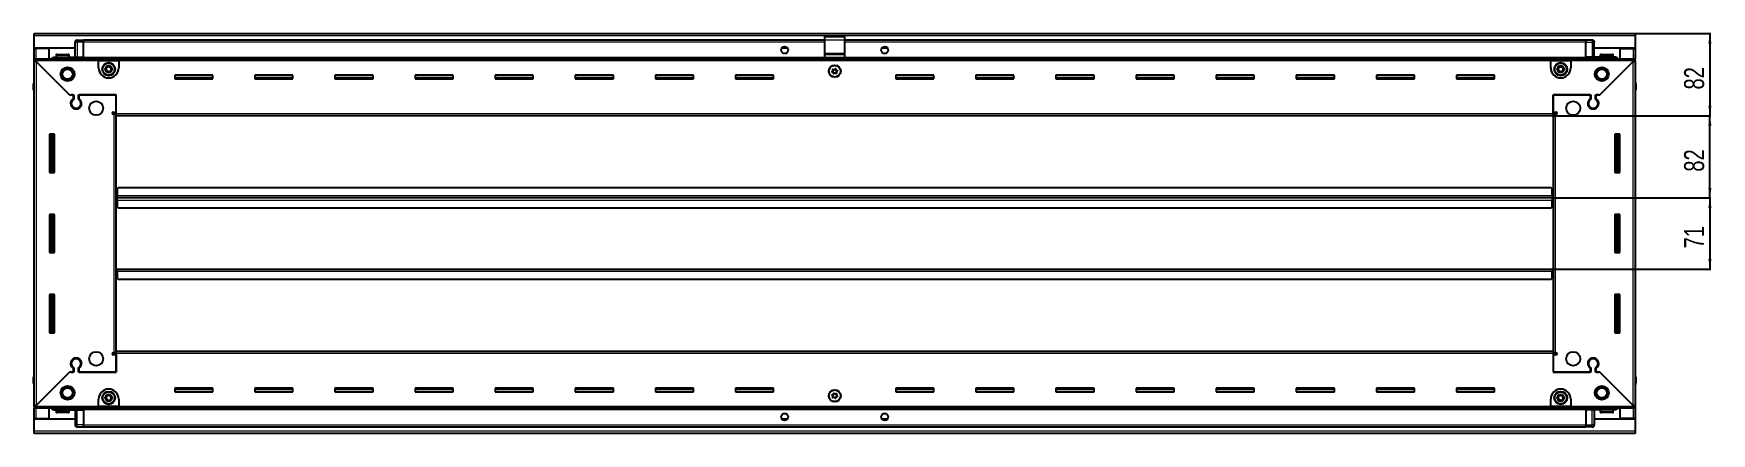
# Model space of a CAD drawing. Header units: millimetres. Extents: x 1132 to 6238, y -242 to 1855.
# Drawn here: x 4562 to 6238, y 1248 to 1647 of the extents above; entities that cross this region are included whole.
import ezdxf

# ---------------------------------------------------------------- set-up
doc = ezdxf.new("R2010")
doc.units = ezdxf.units.MM
doc.layers.add('FORMAT', color=7, linetype='Continuous')
doc.styles.add('SLDTEXTSTYLE0', font='TXT', dxfattribs={"width": 0.75})
doc.dimstyles.new('SLDDIMSTYLE0', dxfattribs={"dimtxt": 20, "dimasz": 10, "dimexe": 0, "dimexo": 0.0625, "dimgap": 5, "dimtad": 2, "dimdec": 1, "dimrnd": 1e-09, "dimzin": 12, "dimdsep": 46, "dimtxsty": 'SLDTEXTSTYLE0', "dimsah": 1, "dimcen": 0.09, "dimadec": 0, "dimazin": 3, "dimtfac": 1, "dimtofl": 0, "dimtmove": 0, "dimatfit": 3, "dimfxl": 0, "dimfrac": 2, "dimtolj": 1, "dimtzin": 12, "dimarcsym": 0})

# ---------------------------------------------------------------- blocks, each defined once
blk = doc.blocks.new('_D_6')
at = {"layer": 'FORMAT'}
for p, q in [((6161.8, 1646.6), (6237.3, 1646.6)), ((6236.3, 1646.6), (6236.3, 1564.6)), ((6079.8, 1564.6), (6237.3, 1564.6))]:
    blk.add_line(p, q, dxfattribs=at)
for points in [[(6236.3, 1646.6), (6234.7, 1636.6), (6237.8, 1636.6)], [(6236.3, 1564.6), (6237.8, 1574.6), (6234.7, 1574.6)]]:
    blk.add_solid(points, dxfattribs=at)
at = {"layer": 'FORMAT', "insert": (6210.5, 1590.8), "char_height": 20, "attachment_point": 1, "rotation": 90, "style": 'SLDTEXTSTYLE0'}
blk.add_mtext('82', dxfattribs=at)
blk = doc.blocks.new('_D_7')
at = {"layer": 'FORMAT'}
for p, q in [((6079.8, 1564.6), (6237.3, 1564.6)), ((6236.3, 1482.6), (6236.3, 1564.6)), ((6078.8, 1482.6), (6237.3, 1482.6))]:
    blk.add_line(p, q, dxfattribs=at)
for points in [[(6236.3, 1564.6), (6234.7, 1554.6), (6237.8, 1554.6)], [(6236.3, 1482.6), (6237.8, 1492.6), (6234.7, 1492.6)]]:
    blk.add_solid(points, dxfattribs=at)
at = {"layer": 'FORMAT', "insert": (6210.5, 1508.8), "char_height": 20, "attachment_point": 1, "rotation": 90, "style": 'SLDTEXTSTYLE0'}
blk.add_mtext('82', dxfattribs=at)
blk = doc.blocks.new('_D_8')
at = {"layer": 'FORMAT'}
for p, q in [((6078.8, 1482.6), (6237.3, 1482.6)), ((6236.3, 1482.6), (6236.3, 1411.6)), ((6078.8, 1411.6), (6237.3, 1411.6))]:
    blk.add_line(p, q, dxfattribs=at)
for points in [[(6236.3, 1482.6), (6234.7, 1472.6), (6237.8, 1472.6)], [(6236.3, 1411.6), (6237.8, 1421.6), (6234.7, 1421.6)]]:
    blk.add_solid(points, dxfattribs=at)
at = {"layer": 'FORMAT', "insert": (6210.5, 1432.3), "char_height": 20, "attachment_point": 1, "rotation": 90, "style": 'SLDTEXTSTYLE0'}
blk.add_mtext('71', dxfattribs=at)

msp = doc.modelspace()

# ---------------------------------------------------------------- linework, layer by layer
at = {"color": 7, "linetype": 'Continuous', "lineweight": 25}
for p, q in [((4562.77, 1646.6), (6161.77, 1646.6)), ((4562.77, 1644.5), (4562.77, 1646.6)), ((4562.77, 1632.1), (4562.77, 1644.5)), ((5352.27, 1643.6), (5372.27, 1643.6)), ((5352.27, 1640.34), (5352.27, 1643.6)), ((5372.27, 1640.34), (5372.27, 1643.6)), ((6161.77, 1646.6), (6161.77, 1644.5)), ((6161.77, 1644.5), (6161.77, 1632.1)), ((4603.77, 1632.1), (4562.77, 1632.1)), ((4562.77, 1631.6), (4562.77, 1632.1)), ((4562.77, 1621.35), (4562.77, 1631.6)), ((4562.77, 1631.6), (4564.87, 1631.6)), ((4564.27, 1631.6), (4564.27, 1632.1)), ((4577.77, 1631.6), (4564.87, 1631.6)), ((4577.77, 1621.35), (4577.77, 1631.6)), ((4585.57, 1625.8), (4596.97, 1625.8)), ((4603.77, 1623.1), (4603.77, 1638.1)), ((4604.44, 1639.6), (4604.44, 1639.6)), ((4605.77, 1640.1), (4612.27, 1640.1)), ((4605.77, 1640.1), (4612.27, 1640.1)), ((4612.27, 1640.1), (4612.27, 1640.1)), ((4612.27, 1640.1), (4612.27, 1640.1)), ((4612.27, 1640.1), (4612.27, 1638.1)), ((5352.27, 1639.95), (4612.27, 1639.95)), ((4612.27, 1623.1), (4612.27, 1638.1)), ((5315.14, 1632.1), (5309.39, 1632.1)), ((5352.27, 1627.19), (5352.27, 1640.34)), ((5352.27, 1626.1), (5352.27, 1627.19)), ((5352.27, 1626.1), (5372.27, 1626.1)), ((5352.27, 1622.6), (5352.27, 1626.1)), ((5372.27, 1627.19), (5372.27, 1640.34)), ((6112.27, 1639.95), (5372.27, 1639.95)), ((5372.27, 1626.1), (5372.27, 1627.19)), ((5372.27, 1622.6), (5372.27, 1626.1)), ((5415.14, 1632.1), (5409.39, 1632.1)), ((6112.27, 1640.1), (6112.27, 1640.1)), ((6118.77, 1640.1), (6112.27, 1640.1)), ((6118.77, 1640.1), (6112.27, 1640.1)), ((6112.27, 1640.1), (6112.27, 1638.1)), ((6112.27, 1623.1), (6112.27, 1638.1)), ((6120.77, 1638.1), (6120.77, 1638.1)), ((6120.77, 1623.1), (6120.77, 1638.1)), ((6161.77, 1632.1), (6120.77, 1632.1)), ((6127.57, 1625.8), (6138.97, 1625.8)), ((6146.77, 1621.35), (6146.77, 1631.6)), ((6146.77, 1631.6), (6159.67, 1631.6)), ((6159.67, 1631.6), (6161.77, 1631.6)), ((6160.27, 1631.6), (6160.27, 1632.1)), ((6161.77, 1631.6), (6161.77, 1632.1)), ((6161.77, 1631.6), (6161.77, 1621.35)), ((4562.77, 1619.85), (4562.77, 1621.35)), ((4562.77, 1621.35), (4563.77, 1621.35)), ((4562.77, 1619.35), (4562.77, 1619.85)), ((4562.77, 1619.85), (4563.77, 1619.85)), ((4562.77, 1274.85), (4562.77, 1619.35)), ((4564.27, 1619.35), (4562.77, 1619.35)), ((4563.77, 1621.35), (4627.27, 1621.35)), ((4563.77, 1619.85), (4563.77, 1621.35)), ((4564.37, 1619.25), (4598.27, 1585.35)), ((4598.97, 1584.65), (4564.87, 1618.75)), ((4583.27, 1623.1), (4612.27, 1623.1)), ((4584.77, 1625), (4584.77, 1623.1)), ((4597.77, 1623.1), (4597.77, 1625)), ((4612.27, 1623.1), (4612.27, 1622.6)), ((4612.27, 1621.95), (6112.27, 1621.95)), ((4627.27, 1619.25), (4627.27, 1621.35)), ((4627.27, 1621.35), (4647.27, 1621.35)), ((4627.27, 1619.85), (4647.27, 1619.85)), ((4627.27, 1612.35), (4627.27, 1619.25)), ((4647.27, 1621.35), (6077.27, 1621.35)), ((4647.27, 1621.35), (4647.27, 1619.25)), ((4647.27, 1619.25), (4647.27, 1612.35)), ((5352.27, 1622.6), (5372.27, 1622.6)), ((5356.27, 1622.6), (5356.27, 1621.95)), ((5358.77, 1621.95), (5358.77, 1622.6)), ((5365.77, 1621.95), (5365.77, 1622.6)), ((5368.27, 1621.95), (5368.27, 1622.6)), ((6077.27, 1619.25), (6077.27, 1621.35)), ((6077.27, 1621.35), (6097.27, 1621.35)), ((6077.27, 1619.85), (6097.27, 1619.85)), ((6077.27, 1612.35), (6077.27, 1619.25)), ((6097.27, 1621.35), (6160.77, 1621.35)), ((6097.27, 1621.35), (6097.27, 1619.25)), ((6097.27, 1619.25), (6097.27, 1612.35)), ((6112.27, 1623.1), (6112.27, 1622.6)), ((6141.27, 1623.1), (6112.27, 1623.1)), ((6113.77, 1623.04), (6113.77, 1623.1)), ((6159.67, 1618.75), (6125.57, 1584.65)), ((6126.27, 1585.35), (6160.17, 1619.25)), ((6126.77, 1625), (6126.77, 1623.1)), ((6139.77, 1623.1), (6139.77, 1625)), ((6160.27, 1619.35), (6161.77, 1619.35)), ((6160.77, 1619.85), (6160.77, 1621.35)), ((6160.77, 1621.35), (6161.77, 1621.35)), ((6160.77, 1619.85), (6161.77, 1619.85)), ((6161.77, 1619.85), (6161.77, 1621.35)), ((6161.77, 1619.85), (6161.77, 1619.35)), ((6161.77, 1619.35), (6161.77, 1274.85)), ((4562.27, 1596.6), (4562.27, 1590.1)), ((4562.27, 1590.1), (4562.27, 1596.6)), ((4741.27, 1605.1), (4703.27, 1605.1)), ((4703.27, 1605.1), (4703.27, 1601.6)), ((4741.27, 1602.35), (4703.27, 1602.35)), ((4703.27, 1601.6), (4741.27, 1601.6)), ((4741.27, 1601.6), (4741.27, 1605.1)), ((4821.27, 1605.1), (4783.27, 1605.1)), ((4783.27, 1605.1), (4783.27, 1601.6)), ((4821.27, 1602.35), (4783.27, 1602.35)), ((4783.27, 1601.6), (4821.27, 1601.6)), ((4821.27, 1601.6), (4821.27, 1605.1)), ((4901.27, 1605.1), (4863.27, 1605.1)), ((4863.27, 1605.1), (4863.27, 1601.6)), ((4901.27, 1602.35), (4863.27, 1602.35)), ((4863.27, 1601.6), (4901.27, 1601.6)), ((4901.27, 1601.6), (4901.27, 1605.1)), ((4981.27, 1605.1), (4943.27, 1605.1)), ((4943.27, 1605.1), (4943.27, 1601.6)), ((4981.27, 1602.35), (4943.27, 1602.35)), ((4943.27, 1601.6), (4981.27, 1601.6)), ((4981.27, 1601.6), (4981.27, 1605.1)), ((5061.27, 1605.1), (5023.27, 1605.1)), ((5023.27, 1605.1), (5023.27, 1601.6)), ((5061.27, 1602.35), (5023.27, 1602.35)), ((5023.27, 1601.6), (5061.27, 1601.6)), ((5061.27, 1601.6), (5061.27, 1605.1)), ((5141.27, 1605.1), (5103.27, 1605.1)), ((5103.27, 1605.1), (5103.27, 1601.6)), ((5141.27, 1602.35), (5103.27, 1602.35)), ((5103.27, 1601.6), (5141.27, 1601.6)), ((5141.27, 1601.6), (5141.27, 1605.1)), ((5221.27, 1605.1), (5183.27, 1605.1)), ((5183.27, 1605.1), (5183.27, 1601.6)), ((5221.27, 1602.35), (5183.27, 1602.35)), ((5183.27, 1601.6), (5221.27, 1601.6)), ((5221.27, 1601.6), (5221.27, 1605.1)), ((5301.27, 1605.1), (5263.27, 1605.1)), ((5263.27, 1605.1), (5263.27, 1601.6)), ((5301.27, 1602.35), (5263.27, 1602.35)), ((5263.27, 1601.6), (5301.27, 1601.6)), ((5301.27, 1601.6), (5301.27, 1605.1)), ((5461.27, 1605.1), (5423.27, 1605.1)), ((5423.27, 1605.1), (5423.27, 1601.6)), ((5461.27, 1602.35), (5423.27, 1602.35)), ((5423.27, 1601.6), (5461.27, 1601.6)), ((5461.27, 1601.6), (5461.27, 1605.1)), ((5541.27, 1605.1), (5503.27, 1605.1)), ((5503.27, 1605.1), (5503.27, 1601.6)), ((5541.27, 1602.35), (5503.27, 1602.35)), ((5503.27, 1601.6), (5541.27, 1601.6)), ((5541.27, 1601.6), (5541.27, 1605.1)), ((5621.27, 1605.1), (5583.27, 1605.1)), ((5583.27, 1605.1), (5583.27, 1601.6)), ((5621.27, 1602.35), (5583.27, 1602.35)), ((5583.27, 1601.6), (5621.27, 1601.6)), ((5621.27, 1601.6), (5621.27, 1605.1)), ((5701.27, 1605.1), (5663.27, 1605.1)), ((5663.27, 1605.1), (5663.27, 1601.6)), ((5701.27, 1602.35), (5663.27, 1602.35)), ((5663.27, 1601.6), (5701.27, 1601.6)), ((5701.27, 1601.6), (5701.27, 1605.1)), ((5781.27, 1605.1), (5743.27, 1605.1)), ((5743.27, 1605.1), (5743.27, 1601.6)), ((5781.27, 1602.35), (5743.27, 1602.35)), ((5743.27, 1601.6), (5781.27, 1601.6)), ((5781.27, 1601.6), (5781.27, 1605.1)), ((5861.27, 1605.1), (5823.27, 1605.1)), ((5823.27, 1605.1), (5823.27, 1601.6)), ((5861.27, 1602.35), (5823.27, 1602.35)), ((5823.27, 1601.6), (5861.27, 1601.6)), ((5861.27, 1601.6), (5861.27, 1605.1)), ((5941.27, 1605.1), (5903.27, 1605.1)), ((5903.27, 1605.1), (5903.27, 1601.6)), ((5941.27, 1602.35), (5903.27, 1602.35)), ((5903.27, 1601.6), (5941.27, 1601.6)), ((5941.27, 1601.6), (5941.27, 1605.1)), ((6021.27, 1605.1), (5983.27, 1605.1)), ((5983.27, 1605.1), (5983.27, 1601.6)), ((6021.27, 1602.35), (5983.27, 1602.35)), ((5983.27, 1601.6), (6021.27, 1601.6)), ((6021.27, 1601.6), (6021.27, 1605.1)), ((6161.77, 1597.93), (6161.77, 1597.93)), ((6162.27, 1596.6), (6162.27, 1590.1)), ((6162.27, 1590.1), (6162.27, 1596.6)), ((4562.27, 1590.1), (4562.27, 1590.1)), ((4562.77, 1590.1), (4562.27, 1590.1)), ((4562.42, 1590.1), (4562.42, 1304.1)), ((4598.27, 1585.35), (4602.47, 1585.35)), ((4599.67, 1585.35), (4598.97, 1584.65)), ((4601.77, 1585.35), (4599.67, 1585.35)), ((4601.77, 1585.35), (4601.77, 1581.46)), ((4602.47, 1585.35), (4602.47, 1581.07)), ((4607.07, 1585.35), (4644.77, 1585.35)), ((4607.07, 1581.07), (4607.07, 1585.35)), ((4607.77, 1581.46), (4607.77, 1585.35)), ((4644.77, 1585.35), (4607.77, 1585.35)), ((4644.77, 1566.7), (4644.77, 1585.35)), ((4644.77, 1568.1), (4644.77, 1585.35)), ((6079.77, 1585.35), (6117.47, 1585.35)), ((6079.77, 1566.7), (6079.77, 1585.35)), ((6079.77, 1585.35), (6079.77, 1568.1)), ((6116.77, 1585.35), (6079.77, 1585.35)), ((6116.77, 1585.35), (6116.77, 1581.46)), ((6117.47, 1585.35), (6117.47, 1581.07)), ((6122.07, 1585.35), (6126.27, 1585.35)), ((6122.07, 1581.07), (6122.07, 1585.35)), ((6124.87, 1585.35), (6122.77, 1585.35)), ((6122.77, 1581.46), (6122.77, 1585.35)), ((6125.57, 1584.65), (6124.87, 1585.35)), ((6161.77, 1590.1), (6162.27, 1590.1)), ((6162.12, 1304.1), (6162.12, 1590.1)), ((6162.27, 1590.1), (6162.27, 1590.1)), ((6162.27, 1590.1), (6162.27, 1590.1)), ((4602.77, 1572.49), (4602.77, 1571.73)), ((4641.92, 1568.1), (4644.77, 1568.1)), ((4642.67, 1566.1), (4641.92, 1566.1)), ((4642.67, 1566.1), (4644.77, 1566.1)), ((4644.77, 1567.1), (4642.77, 1567.1)), ((4642.77, 1567.1), (4642.77, 1566.1)), ((4644.77, 1564.6), (4644.77, 1566.7)), ((6079.77, 1564.6), (4644.77, 1564.6)), ((4644.77, 1329.6), (4644.77, 1564.6)), ((6079.77, 1568.1), (6082.62, 1568.1)), ((6081.77, 1567.1), (6079.77, 1567.1)), ((6079.77, 1566.7), (6079.77, 1564.6)), ((6079.77, 1566.1), (6081.87, 1566.1)), ((6079.77, 1564.6), (6079.77, 1329.6)), ((6081.77, 1566.1), (6081.77, 1567.1)), ((6082.62, 1566.1), (6081.87, 1566.1)), ((6121.77, 1572.49), (6121.77, 1571.73)), ((4583.27, 1546.1), (4578.27, 1546.1)), ((4578.27, 1546.1), (4578.27, 1508.1)), ((4580.42, 1508.1), (4580.42, 1546.1)), ((4582.21, 1508.1), (4582.21, 1546.1)), ((4582.24, 1508.1), (4582.24, 1546.1)), ((4583.27, 1508.1), (4583.27, 1546.1)), ((6141.27, 1546.1), (6141.27, 1508.1)), ((6146.27, 1546.1), (6141.27, 1546.1)), ((6142.29, 1546.1), (6142.29, 1508.1)), ((6142.32, 1546.1), (6142.32, 1508.1)), ((6144.12, 1546.1), (6144.12, 1508.1)), ((6146.27, 1508.1), (6146.27, 1546.1)), ((4578.27, 1508.1), (4583.27, 1508.1)), ((6141.27, 1508.1), (6146.27, 1508.1)), ((4646.77, 1492.6), (4645.77, 1491.6)), ((4645.77, 1491.6), (4645.77, 1484.7)), ((6077.77, 1492.6), (4646.77, 1492.6)), ((6078.77, 1491.6), (6077.77, 1492.6)), ((6078.77, 1484.7), (6078.77, 1491.6)), ((4645.52, 1482.6), (4644.77, 1482.6)), ((4645.77, 1485.45), (4645.52, 1485.45)), ((4645.52, 1485.45), (4645.52, 1482.6)), ((4645.52, 1482.6), (4645.52, 1479.75)), ((4645.52, 1479.75), (4645.77, 1479.75)), ((4645.77, 1482.6), (4645.77, 1484.7)), ((6078.77, 1482.6), (4645.77, 1482.6)), ((4645.77, 1480.5), (4645.77, 1482.6)), ((4645.77, 1480.5), (4645.77, 1473.6)), ((6079.02, 1485.45), (6078.77, 1485.45)), ((6078.77, 1484.7), (6078.77, 1482.6)), ((6078.77, 1482.6), (6078.77, 1480.5)), ((6078.77, 1473.6), (6078.77, 1480.5)), ((6078.77, 1479.75), (6079.02, 1479.75)), ((6079.02, 1482.6), (6079.02, 1485.45)), ((6079.77, 1482.6), (6079.02, 1482.6)), ((6079.02, 1479.75), (6079.02, 1482.6)), ((4583.27, 1466.1), (4578.27, 1466.1)), ((4578.27, 1466.1), (4578.27, 1428.1)), ((4580.42, 1428.1), (4580.42, 1466.1)), ((4582.21, 1428.1), (4582.21, 1466.1)), ((4582.24, 1428.1), (4582.24, 1466.1)), ((4583.27, 1428.1), (4583.27, 1466.1)), ((4645.77, 1473.6), (4646.77, 1472.6)), ((4646.77, 1472.6), (6077.77, 1472.6)), ((6077.77, 1472.6), (6078.77, 1473.6)), ((6141.27, 1466.1), (6141.27, 1428.1)), ((6146.27, 1466.1), (6141.27, 1466.1)), ((6142.29, 1466.1), (6142.29, 1428.1)), ((6142.32, 1466.1), (6142.32, 1428.1)), ((6144.12, 1466.1), (6144.12, 1428.1)), ((6146.27, 1428.1), (6146.27, 1466.1)), ((4578.27, 1428.1), (4583.27, 1428.1)), ((6141.27, 1428.1), (6146.27, 1428.1)), ((4644.77, 1411.6), (4645.52, 1411.6)), ((4645.52, 1411.6), (4645.52, 1408.75)), ((4645.52, 1408.75), (4645.77, 1408.75)), ((4645.77, 1409.5), (4645.77, 1411.6)), ((4645.77, 1411.6), (6078.77, 1411.6)), ((4645.77, 1409.5), (4645.77, 1402.6)), ((6078.77, 1411.6), (6078.77, 1409.5)), ((6078.77, 1402.6), (6078.77, 1409.5)), ((6078.77, 1408.75), (6079.02, 1408.75)), ((6079.02, 1408.75), (6079.02, 1411.6)), ((6079.02, 1411.6), (6079.77, 1411.6)), ((4645.77, 1402.6), (4646.77, 1401.6)), ((4646.77, 1401.6), (6077.77, 1401.6)), ((6077.77, 1401.6), (6078.77, 1402.6)), ((4583.27, 1386.1), (4578.27, 1386.1)), ((4578.27, 1386.1), (4578.27, 1348.1)), ((4580.42, 1348.1), (4580.42, 1386.1)), ((4582.21, 1348.1), (4582.21, 1386.1)), ((4582.24, 1348.1), (4582.24, 1386.1)), ((4583.27, 1348.1), (4583.27, 1386.1)), ((6141.27, 1386.1), (6141.27, 1348.1)), ((6146.27, 1386.1), (6141.27, 1386.1)), ((6142.29, 1386.1), (6142.29, 1348.1)), ((6142.32, 1386.1), (6142.32, 1348.1)), ((6144.12, 1386.1), (6144.12, 1348.1)), ((6146.27, 1348.1), (6146.27, 1386.1)), ((4578.27, 1348.1), (4583.27, 1348.1)), ((6141.27, 1348.1), (6146.27, 1348.1)), ((4641.92, 1328.1), (4642.67, 1328.1)), ((4644.77, 1326.1), (4641.92, 1326.1)), ((4644.77, 1328.1), (4642.67, 1328.1)), ((4642.77, 1328.1), (4642.77, 1327.1)), ((4642.77, 1327.1), (4644.77, 1327.1)), ((4644.77, 1327.5), (4644.77, 1329.6)), ((4644.77, 1329.6), (6079.77, 1329.6)), ((4644.77, 1327.5), (4644.77, 1308.85)), ((4644.77, 1308.85), (4644.77, 1326.1)), ((6079.77, 1329.6), (6079.77, 1327.5)), ((6081.87, 1328.1), (6079.77, 1328.1)), ((6079.77, 1327.5), (6079.77, 1308.85)), ((6079.77, 1327.1), (6081.77, 1327.1)), ((6079.77, 1326.1), (6079.77, 1308.85)), ((6082.62, 1326.1), (6079.77, 1326.1)), ((6081.77, 1327.1), (6081.77, 1328.1)), ((6081.87, 1328.1), (6082.62, 1328.1)), ((4598.27, 1308.85), (4564.37, 1274.95)), ((4564.87, 1275.45), (4598.97, 1309.55)), ((4602.47, 1308.85), (4598.27, 1308.85)), ((4598.97, 1309.55), (4599.67, 1308.85)), ((4599.67, 1308.85), (4601.77, 1308.85)), ((4601.77, 1312.74), (4601.77, 1308.85)), ((4602.47, 1313.14), (4602.47, 1308.85)), ((4602.77, 1322.48), (4602.77, 1321.72)), ((4607.07, 1308.85), (4607.07, 1313.14)), ((4644.77, 1308.85), (4607.07, 1308.85)), ((4607.77, 1308.85), (4607.77, 1312.74)), ((4607.77, 1308.85), (4644.77, 1308.85)), ((6117.47, 1308.85), (6079.77, 1308.85)), ((6079.77, 1308.85), (6116.77, 1308.85)), ((6116.77, 1312.74), (6116.77, 1308.85)), ((6117.47, 1313.14), (6117.47, 1308.85)), ((6121.77, 1322.48), (6121.77, 1321.72)), ((6122.07, 1308.85), (6122.07, 1313.14)), ((6126.27, 1308.85), (6122.07, 1308.85)), ((6122.77, 1308.85), (6122.77, 1312.74)), ((6122.77, 1308.85), (6124.87, 1308.85)), ((6124.87, 1308.85), (6125.57, 1309.55)), ((6125.57, 1309.55), (6159.67, 1275.45)), ((6160.17, 1274.95), (6126.27, 1308.85)), ((4562.27, 1297.6), (4562.27, 1304.1)), ((4562.27, 1304.1), (4562.27, 1304.1)), ((4562.27, 1304.1), (4562.27, 1304.1)), ((4562.27, 1304.1), (4562.27, 1297.6)), ((4562.77, 1304.1), (4562.27, 1304.1)), ((4562.77, 1296.28), (4562.77, 1296.28)), ((4741.27, 1292.6), (4703.27, 1292.6)), ((4703.27, 1292.6), (4703.27, 1289.1)), ((4703.27, 1291.85), (4741.27, 1291.85)), ((4741.27, 1289.1), (4741.27, 1292.6)), ((4821.27, 1292.6), (4783.27, 1292.6)), ((4783.27, 1292.6), (4783.27, 1289.1)), ((4783.27, 1291.85), (4821.27, 1291.85)), ((4821.27, 1289.1), (4821.27, 1292.6)), ((4901.27, 1292.6), (4863.27, 1292.6)), ((4863.27, 1292.6), (4863.27, 1289.1)), ((4863.27, 1291.85), (4901.27, 1291.85)), ((4901.27, 1289.1), (4901.27, 1292.6)), ((4981.27, 1292.6), (4943.27, 1292.6)), ((4943.27, 1292.6), (4943.27, 1289.1)), ((4943.27, 1291.85), (4981.27, 1291.85)), ((4981.27, 1289.1), (4981.27, 1292.6)), ((5061.27, 1292.6), (5023.27, 1292.6)), ((5023.27, 1292.6), (5023.27, 1289.1)), ((5023.27, 1291.85), (5061.27, 1291.85)), ((5061.27, 1289.1), (5061.27, 1292.6)), ((5141.27, 1292.6), (5103.27, 1292.6)), ((5103.27, 1292.6), (5103.27, 1289.1)), ((5103.27, 1291.85), (5141.27, 1291.85)), ((5141.27, 1289.1), (5141.27, 1292.6)), ((5221.27, 1292.6), (5183.27, 1292.6)), ((5183.27, 1292.6), (5183.27, 1289.1)), ((5183.27, 1291.85), (5221.27, 1291.85)), ((5221.27, 1289.1), (5221.27, 1292.6)), ((5301.27, 1292.6), (5263.27, 1292.6)), ((5263.27, 1292.6), (5263.27, 1289.1)), ((5263.27, 1291.85), (5301.27, 1291.85)), ((5301.27, 1289.1), (5301.27, 1292.6)), ((5461.27, 1292.6), (5423.27, 1292.6)), ((5423.27, 1292.6), (5423.27, 1289.1)), ((5423.27, 1291.85), (5461.27, 1291.85)), ((5461.27, 1289.1), (5461.27, 1292.6)), ((5541.27, 1292.6), (5503.27, 1292.6)), ((5503.27, 1292.6), (5503.27, 1289.1)), ((5503.27, 1291.85), (5541.27, 1291.85)), ((5541.27, 1289.1), (5541.27, 1292.6)), ((5621.27, 1292.6), (5583.27, 1292.6)), ((5583.27, 1292.6), (5583.27, 1289.1)), ((5583.27, 1291.85), (5621.27, 1291.85)), ((5621.27, 1289.1), (5621.27, 1292.6)), ((5701.27, 1292.6), (5663.27, 1292.6)), ((5663.27, 1292.6), (5663.27, 1289.1)), ((5663.27, 1291.85), (5701.27, 1291.85)), ((5701.27, 1289.1), (5701.27, 1292.6)), ((5781.27, 1292.6), (5743.27, 1292.6)), ((5743.27, 1292.6), (5743.27, 1289.1)), ((5743.27, 1291.85), (5781.27, 1291.85)), ((5781.27, 1289.1), (5781.27, 1292.6)), ((5861.27, 1292.6), (5823.27, 1292.6)), ((5823.27, 1292.6), (5823.27, 1289.1)), ((5823.27, 1291.85), (5861.27, 1291.85)), ((5861.27, 1289.1), (5861.27, 1292.6)), ((5941.27, 1292.6), (5903.27, 1292.6)), ((5903.27, 1292.6), (5903.27, 1289.1)), ((5903.27, 1291.85), (5941.27, 1291.85)), ((5941.27, 1289.1), (5941.27, 1292.6)), ((6021.27, 1292.6), (5983.27, 1292.6)), ((5983.27, 1292.6), (5983.27, 1289.1)), ((5983.27, 1291.85), (6021.27, 1291.85)), ((6021.27, 1289.1), (6021.27, 1292.6)), ((6161.77, 1304.1), (6162.27, 1304.1)), ((6162.27, 1304.1), (6162.27, 1304.1)), ((6162.27, 1297.6), (6162.27, 1304.1)), ((6162.27, 1304.1), (6162.27, 1297.6)), ((4562.77, 1274.35), (4562.77, 1274.85)), ((4564.27, 1274.85), (4562.77, 1274.85)), ((4562.77, 1274.35), (4562.77, 1272.85)), ((4563.77, 1274.35), (4562.77, 1274.35)), ((4563.77, 1274.35), (4563.77, 1272.85)), ((4627.27, 1274.95), (4627.27, 1281.85)), ((4627.27, 1272.85), (4627.27, 1274.95)), ((4647.27, 1274.35), (4627.27, 1274.35)), ((4647.27, 1281.85), (4647.27, 1274.95)), ((4647.27, 1274.95), (4647.27, 1272.85)), ((4703.27, 1289.1), (4741.27, 1289.1)), ((4783.27, 1289.1), (4821.27, 1289.1)), ((4863.27, 1289.1), (4901.27, 1289.1)), ((4943.27, 1289.1), (4981.27, 1289.1)), ((5023.27, 1289.1), (5061.27, 1289.1)), ((5103.27, 1289.1), (5141.27, 1289.1)), ((5183.27, 1289.1), (5221.27, 1289.1)), ((5263.27, 1289.1), (5301.27, 1289.1)), ((5423.27, 1289.1), (5461.27, 1289.1)), ((5503.27, 1289.1), (5541.27, 1289.1)), ((5583.27, 1289.1), (5621.27, 1289.1)), ((5663.27, 1289.1), (5701.27, 1289.1)), ((5743.27, 1289.1), (5781.27, 1289.1)), ((5823.27, 1289.1), (5861.27, 1289.1)), ((5903.27, 1289.1), (5941.27, 1289.1)), ((5983.27, 1289.1), (6021.27, 1289.1)), ((6077.27, 1274.95), (6077.27, 1281.85)), ((6077.27, 1272.85), (6077.27, 1274.95)), ((6097.27, 1274.35), (6077.27, 1274.35)), ((6097.27, 1281.85), (6097.27, 1274.95)), ((6097.27, 1274.95), (6097.27, 1272.85)), ((6160.27, 1274.85), (6161.77, 1274.85)), ((6160.77, 1274.35), (6160.77, 1272.85)), ((6161.77, 1274.35), (6160.77, 1274.35)), ((6161.77, 1274.85), (6161.77, 1274.35)), ((6161.77, 1274.35), (6161.77, 1272.85)), ((4562.77, 1262.6), (4562.77, 1272.85)), ((4563.77, 1272.85), (4562.77, 1272.85)), ((4564.87, 1262.6), (4562.77, 1262.6)), ((4562.77, 1262.1), (4562.77, 1262.6)), ((4562.77, 1262.1), (4603.77, 1262.1)), ((4562.77, 1249.7), (4562.77, 1262.1)), ((4627.27, 1272.85), (4563.77, 1272.85)), ((4564.27, 1262.1), (4564.27, 1262.6)), ((4564.87, 1262.6), (4577.77, 1262.6)), ((4577.77, 1262.6), (4577.77, 1272.85)), ((4583.27, 1271.1), (4612.27, 1271.1)), ((4584.77, 1271.1), (4584.77, 1269.2)), ((4589.34, 1268.4), (4585.57, 1268.4)), ((4596.97, 1268.4), (4589.34, 1268.4)), ((4597.77, 1269.2), (4597.77, 1271.1)), ((4603.77, 1271.1), (4603.77, 1256.1)), ((4610.77, 1271.17), (4610.77, 1271.1)), ((6112.27, 1272.25), (4612.27, 1272.25)), ((4612.27, 1271.1), (4612.27, 1271.6)), ((4612.27, 1271.1), (4612.27, 1256.1)), ((4647.27, 1272.85), (4627.27, 1272.85)), ((6077.27, 1272.85), (4647.27, 1272.85)), ((5309.39, 1262.1), (5315.14, 1262.1)), ((5409.39, 1262.1), (5415.14, 1262.1)), ((6097.27, 1272.85), (6077.27, 1272.85)), ((6160.77, 1272.85), (6097.27, 1272.85)), ((6112.27, 1271.1), (6112.27, 1271.6)), ((6141.27, 1271.1), (6112.27, 1271.1)), ((6112.27, 1271.1), (6112.27, 1256.1)), ((6120.77, 1271.1), (6120.77, 1256.1)), ((6120.77, 1262.1), (6161.77, 1262.1)), ((6126.77, 1271.1), (6126.77, 1269.2)), ((6134.56, 1268.4), (6127.57, 1268.4)), ((6138.97, 1268.4), (6134.56, 1268.4)), ((6139.77, 1269.2), (6139.77, 1271.1)), ((6146.77, 1262.6), (6146.77, 1272.85)), ((6159.67, 1262.6), (6146.77, 1262.6)), ((6161.77, 1262.6), (6159.67, 1262.6)), ((6160.27, 1262.1), (6160.27, 1262.6)), ((6161.77, 1272.85), (6160.77, 1272.85)), ((6161.77, 1272.85), (6161.77, 1262.6)), ((6161.77, 1262.1), (6161.77, 1262.6)), ((6161.77, 1262.1), (6161.77, 1249.7)), ((4562.77, 1247.6), (4562.77, 1249.7)), ((6161.77, 1247.6), (4562.77, 1247.6)), ((4603.77, 1256.1), (4603.77, 1256.1)), ((4605.77, 1254.1), (4612.27, 1254.1)), ((4605.77, 1254.1), (4612.27, 1254.1)), ((4612.27, 1254.1), (4612.27, 1256.1)), ((4612.27, 1254.25), (6112.27, 1254.25)), ((4612.27, 1254.1), (4612.27, 1254.1)), ((6112.27, 1254.1), (6112.27, 1256.1)), ((6118.77, 1254.1), (6112.27, 1254.1)), ((6112.27, 1254.1), (6112.27, 1254.1)), ((6112.27, 1254.1), (6112.27, 1254.1)), ((6118.77, 1254.1), (6112.27, 1254.1)), ((6120.09, 1254.6), (6120.09, 1254.6)), ((6161.77, 1249.7), (6161.77, 1247.6))]:
    msp.add_line(p, q, dxfattribs=at)
at = {"color": 8, "linetype": 'Continuous', "lineweight": 18}
for p, q in [((6161.77, 1644.5), (4562.77, 1644.5)), ((4564.87, 1631.6), (4564.87, 1632.1)), ((4564.87, 1621.35), (4564.87, 1631.6)), ((4603.77, 1638.1), (4605.77, 1638.1)), ((4605.77, 1640.1), (4605.77, 1638.1)), ((4605.77, 1638.1), (4605.77, 1623.1)), ((4612.27, 1638.1), (4605.77, 1638.1)), ((5352.27, 1637.95), (4612.27, 1637.95)), ((5352.27, 1640.34), (5372.27, 1640.34)), ((5352.27, 1627.19), (5372.27, 1627.19)), ((6112.27, 1637.95), (5372.27, 1637.95)), ((6112.27, 1638.1), (6118.77, 1638.1)), ((6118.77, 1640.1), (6118.77, 1638.1)), ((6120.77, 1638.1), (6118.77, 1638.1)), ((6118.77, 1638.1), (6118.77, 1623.1)), ((6159.67, 1632.1), (6159.67, 1631.6)), ((6159.67, 1631.6), (6159.67, 1621.35)), ((4627.27, 1619.25), (4564.37, 1619.25)), ((4564.87, 1618.75), (4564.87, 1275.45)), ((4584.77, 1625), (4597.77, 1625)), ((5352.27, 1622.6), (4612.27, 1622.6)), ((6112.27, 1621.37), (4612.27, 1621.37)), ((4627.27, 1619.25), (4647.27, 1619.25)), ((6077.27, 1619.25), (4647.27, 1619.25)), ((5358.27, 1621.95), (5358.27, 1622.6)), ((5366.27, 1621.95), (5366.27, 1622.6)), ((6112.27, 1622.6), (5372.27, 1622.6)), ((6077.27, 1619.25), (6097.27, 1619.25)), ((6160.17, 1619.25), (6097.27, 1619.25)), ((6126.77, 1625), (6139.77, 1625)), ((6159.67, 1275.45), (6159.67, 1618.75)), ((4562.77, 1596.6), (4562.27, 1596.6)), ((6161.77, 1596.6), (6162.27, 1596.6)), ((4642.67, 1328.1), (4642.67, 1566.1)), ((4644.77, 1566.7), (6079.77, 1566.7)), ((6081.87, 1566.1), (6081.87, 1328.1)), ((4579.77, 1546.1), (4579.77, 1508.1)), ((4581, 1546.1), (4581, 1508.1)), ((6143.53, 1508.1), (6143.53, 1546.1)), ((6144.77, 1508.1), (6144.77, 1546.1)), ((6078.77, 1484.7), (4645.77, 1484.7)), ((4645.77, 1480.5), (6078.77, 1480.5)), ((4579.77, 1466.1), (4579.77, 1428.1)), ((4581, 1466.1), (4581, 1428.1)), ((6143.53, 1428.1), (6143.53, 1466.1)), ((6144.77, 1428.1), (6144.77, 1466.1)), ((4645.77, 1409.5), (6078.77, 1409.5)), ((4579.77, 1386.1), (4579.77, 1348.1)), ((4581, 1386.1), (4581, 1348.1)), ((6143.53, 1348.1), (6143.53, 1386.1)), ((6144.77, 1348.1), (6144.77, 1386.1)), ((6079.77, 1327.5), (4644.77, 1327.5)), ((4562.77, 1297.6), (4562.27, 1297.6)), ((6161.77, 1297.6), (6162.27, 1297.6)), ((4564.37, 1274.95), (4627.27, 1274.95)), ((4647.27, 1274.95), (4627.27, 1274.95)), ((4647.27, 1274.95), (6077.27, 1274.95)), ((6097.27, 1274.95), (6077.27, 1274.95)), ((6097.27, 1274.95), (6160.17, 1274.95)), ((4564.87, 1262.6), (4564.87, 1272.85)), ((4564.87, 1262.1), (4564.87, 1262.6)), ((4589.07, 1269.2), (4584.77, 1269.2)), ((4597.77, 1269.2), (4589.07, 1269.2)), ((4605.77, 1256.1), (4605.77, 1271.1)), ((4612.27, 1272.84), (6112.27, 1272.84)), ((4612.27, 1271.6), (6112.27, 1271.6)), ((6118.77, 1256.1), (6118.77, 1271.1)), ((6134.74, 1269.2), (6126.77, 1269.2)), ((6139.77, 1269.2), (6134.74, 1269.2)), ((6159.67, 1272.85), (6159.67, 1262.6)), ((6159.67, 1262.6), (6159.67, 1262.1)), ((6161.77, 1249.7), (4562.77, 1249.7)), ((4603.77, 1256.1), (4605.77, 1256.1)), ((4605.77, 1254.1), (4605.77, 1256.1)), ((4612.27, 1256.1), (4605.77, 1256.1)), ((4612.27, 1256.25), (6112.27, 1256.25)), ((6112.27, 1256.1), (6118.77, 1256.1)), ((6120.77, 1256.1), (6118.77, 1256.1)), ((6118.77, 1254.1), (6118.77, 1256.1))]:
    msp.add_line(p, q, dxfattribs=at)
at = {"color": 7, "linetype": 'Continuous', "lineweight": 25, "flags": 128}
msp.add_lwpolyline([(6120.62, 1638.86), (6120.73, 1638.49), (6120.77, 1638.1)], dxfattribs=at)
at = {"color": 7, "linetype": 'Continuous', "lineweight": 25}
for centre, radius in [((5312.27, 1630.1), 3.5), ((5412.27, 1630.1), 3.5), ((4596.27, 1606.1), 7), ((4596.27, 1606.1), 6.02), ((4596.27, 1606.1), 5.1), ((4637.27, 1611.1), 6.5), ((4637.27, 1611.1), 3.46), ((5362.27, 1609.1), 6), ((5362.27, 1608.95), 5.79), ((5362.27, 1608.95), 1.85), ((6087.27, 1611.1), 6.5), ((6087.27, 1611.1), 3.46), ((6128.27, 1606.1), 7), ((6128.27, 1606.1), 6.02), ((6128.27, 1606.1), 5.1), ((4624.77, 1572.1), 7), ((6099.77, 1572.1), 7), ((4624.77, 1322.1), 7), ((6099.77, 1322.1), 7), ((4596.27, 1288.1), 7), ((4596.27, 1288.1), 6.03), ((4596.27, 1288.1), 5.1), ((5362.27, 1285.1), 6), ((5362.27, 1285.25), 5.79), ((6128.27, 1288.1), 7), ((6128.27, 1288.1), 6.03), ((6128.27, 1288.1), 5.1), ((4637.27, 1283.1), 6.5), ((4637.27, 1283.1), 3.46), ((5362.27, 1285.25), 1.85), ((6087.27, 1283.1), 6.5), ((6087.27, 1283.1), 3.46), ((5312.27, 1264.1), 3.5), ((5412.27, 1264.1), 3.5)]:
    msp.add_circle(centre, radius, dxfattribs=at)
at = {"color": 8, "linetype": 'Continuous', "lineweight": 18}
for centre in [(4637.27, 1611.1), (6087.27, 1611.1), (4637.27, 1283.1), (6087.27, 1283.1)]:
    msp.add_circle(centre, 5.7, dxfattribs=at)
at = {"color": 7, "linetype": 'Continuous', "lineweight": 25}
for centre, radius, start, end in [((4585.57, 1625), 0.8, 90, 180), ((4596.97, 1625), 0.8, 0, 90), ((4605.77, 1638.1), 2, 90, 180), ((4605.77, 1638.1), 2, 123.94202, 131.40962), ((4605.77, 1638.1), 2, 90, 108.58003), ((6118.77, 1638.1), 2, 0, 90), ((6127.57, 1625), 0.8, 90, 180), ((6138.97, 1625), 0.8, 0, 90), ((4603.57, 1623.3), 0.2, 270, 0), ((4637.27, 1612.35), 10, 180, 270), ((4637.27, 1611.1), 2.5, 134.01559, 194.01559), ((4637.27, 1611.1), 2.5, 194.01559, 254.01559), ((4637.27, 1611.1), 2.5, 74.01559, 134.01559), ((4637.27, 1611.1), 2.5, 254.01559, 314.01559), ((4637.27, 1612.35), 10, 270, 0), ((4637.27, 1611.1), 2.5, 14.01559, 74.01559), ((4637.27, 1611.1), 2.5, 314.01559, 14.01559), ((6087.27, 1612.35), 10, 180, 270), ((6087.27, 1611.1), 2.5, 160.11158, 220.11158), ((6087.27, 1611.1), 2.5, 100.11158, 160.11158), ((6087.27, 1611.1), 2.5, 220.11158, 280.11158), ((6087.27, 1611.1), 2.5, 40.11158, 100.11158), ((6087.27, 1612.35), 10, 270, 0), ((6087.27, 1611.1), 2.5, 280.11158, 340.11158), ((6087.27, 1611.1), 2.5, 340.11158, 40.11158), ((6120.97, 1623.3), 0.2, 180, 270), ((4564.27, 1596.6), 2, 138.59038, 180), ((6160.27, 1596.6), 2, 33.78451, 41.40962), ((6160.27, 1596.6), 2, 0, 41.39416), ((6160.27, 1596.6), 2, 0, 19.56674), ((4604.77, 1576.85), 5.5, 123.05573, 56.94427), ((4604.77, 1576.85), 4.8, 118.63099, 61.36901), ((6119.77, 1576.85), 5.5, 123.05573, 56.94427), ((6119.77, 1576.85), 4.8, 118.63099, 61.36901), ((4641.92, 1567.1), 1, 90, 270), ((6082.62, 1567.1), 1, 270, 90), ((4641.92, 1327.1), 1, 90, 270), ((6082.62, 1327.1), 1, 270, 90), ((4604.77, 1317.35), 5.5, 303.05573, 236.94427), ((4604.77, 1317.35), 4.8, 298.63099, 241.36901), ((6119.77, 1317.35), 5.5, 303.05573, 236.94427), ((6119.77, 1317.35), 4.8, 298.63099, 241.36901), ((4564.27, 1297.6), 2, 180, 199.56674), ((4564.27, 1297.6), 2, 180, 221.39416), ((4564.27, 1297.6), 2, 213.78451, 221.40962), ((4637.27, 1281.85), 10, 90, 180), ((4637.27, 1281.85), 10, 0, 90), ((6087.27, 1281.85), 10, 90, 180), ((6087.27, 1281.85), 10, 0, 90), ((6160.27, 1297.6), 2, 318.59038, 0), ((4637.27, 1283.1), 2.5, 127.47401, 187.47401), ((4637.27, 1283.1), 2.5, 187.47401, 247.47401), ((4637.27, 1283.1), 2.5, 67.47401, 127.47401), ((4637.27, 1283.1), 2.5, 247.47401, 307.47401), ((4637.27, 1283.1), 2.5, 7.47401, 67.47401), ((4637.27, 1283.1), 2.5, 307.47401, 7.47401), ((6087.27, 1283.1), 2.5, 147.04236, 207.04236), ((6087.27, 1283.1), 2.5, 207.04236, 267.04236), ((6087.27, 1283.1), 2.5, 87.04236, 147.04236), ((6087.27, 1283.1), 2.5, 267.04236, 327.04236), ((6087.27, 1283.1), 2.5, 27.04236, 87.04236), ((6087.27, 1283.1), 2.5, 327.04236, 27.04236), ((4585.57, 1269.2), 0.8, 180, 270), ((4596.97, 1269.2), 0.8, 270, 0), ((4603.57, 1270.9), 0.2, 0, 90), ((6120.97, 1270.9), 0.2, 90, 180), ((6127.57, 1269.2), 0.8, 180, 270), ((6138.97, 1269.2), 0.8, 270, 360), ((4605.77, 1256.1), 2, 180, 270), ((4605.77, 1256.1), 2, 180, 270), ((6118.77, 1256.1), 2, 270, 0), ((6118.77, 1256.1), 2, 270, 311.40962)]:
    msp.add_arc(centre, radius, start, end, dxfattribs=at)
for points, knots in [([(4562.77, 1619.35), (4562.79, 1619.31), (4562.84, 1619.22), (4563.24, 1619.09), (4563.79, 1618.95), (4564.37, 1618.84), (4564.74, 1618.78), (4564.87, 1618.75)], [0, 0, 0, 0, 0.2302553, 0.4485219, 0.6667858, 0.8850496, 1, 1, 1, 1]), ([(4564.37, 1619.25), (4564.32, 1619.51), (4564.23, 1620), (4564.1, 1620.64), (4563.97, 1621.11), (4563.85, 1621.33), (4563.79, 1621.35), (4563.77, 1621.35)], [0, 0, 0, 0, 0.2302553, 0.4485219, 0.6667858, 0.8850496, 1, 1, 1, 1]), ([(4580.05, 1621.35), (4580.17, 1621.55), (4580.56, 1622.2), (4581.71, 1622.91), (4582.75, 1623.04), (4583.27, 1623.1)], [0, 0, 0, 0, 0.18224985, 0.59112493, 1, 1, 1, 1]), ([(4612.27, 1623.1), (4612.27, 1623.07), (4612.27, 1622.99), (4612.27, 1622.37), (4612.27, 1621.79), (4612.27, 1621.4), (4612.27, 1621.37)], [0, 0, 0, 0, 0.3242788, 0.6485576, 0.9728365, 1, 1, 1, 1]), ([(4634.49, 1611.9), (4634.86, 1612.26), (4635.55, 1612.93), (4636.25, 1613.59), (4636.57, 1613.91)], [0, 0, 0, 0, 0.5346859, 1, 1, 1, 1]), ([(4635.19, 1609.1), (4635.11, 1609.43), (4634.91, 1610.23), (4634.67, 1611.2), (4634.52, 1611.78), (4634.49, 1611.9)], [0, 0, 0, 0, 0.3629006, 0.8668753, 1, 1, 1, 1]), ([(4637.96, 1608.3), (4637.47, 1608.45), (4636.54, 1608.71), (4635.62, 1608.98), (4635.19, 1609.1)], [0, 0, 0, 0, 0.5346859, 1, 1, 1, 1]), ([(4636.57, 1613.91), (4637.06, 1613.76), (4637.99, 1613.5), (4638.91, 1613.23), (4639.34, 1613.11)], [0, 0, 0, 0, 0.5346859, 1, 1, 1, 1]), ([(4640.04, 1610.31), (4639.67, 1609.95), (4638.98, 1609.28), (4638.29, 1608.61), (4637.96, 1608.3)], [0, 0, 0, 0, 0.5346859, 1, 1, 1, 1]), ([(4639.34, 1613.11), (4639.37, 1612.99), (4639.52, 1612.41), (4639.76, 1611.44), (4639.96, 1610.64), (4640.04, 1610.31)], [0, 0, 0, 0, 0.1331247, 0.6370994, 1, 1, 1, 1]), ([(5360.38, 1611.03), (5360.37, 1611.02), (5360.36, 1610.99), (5360.35, 1610.94), (5360.36, 1610.79), (5360.46, 1610.42), (5360.59, 1609.89), (5360.43, 1609.28), (5360.07, 1608.91), (5359.77, 1608.66), (5359.59, 1608.5), (5359.54, 1608.42), (5359.53, 1608.38), (5359.53, 1608.35), (5359.55, 1608.32), (5359.6, 1608.27), (5359.85, 1608.18), (5360.31, 1608.07), (5360.95, 1607.76), (5361.2, 1607.09), (5361.26, 1606.62), (5361.34, 1606.36), (5361.38, 1606.31), (5361.4, 1606.29), (5361.44, 1606.28), (5361.47, 1606.29), (5361.51, 1606.3), (5361.58, 1606.35), (5361.75, 1606.5), (5362.02, 1606.77), (5362.42, 1607.09), (5363.04, 1607.2), (5363.55, 1607.01), (5363.92, 1606.88), (5364.07, 1606.86), (5364.13, 1606.87), (5364.15, 1606.88), (5364.17, 1606.92), (5364.18, 1606.97), (5364.17, 1607.12), (5364.07, 1607.49), (5363.94, 1608.01), (5364.1, 1608.62), (5364.46, 1609), (5364.77, 1609.25), (5364.94, 1609.41), (5364.99, 1609.49), (5365.01, 1609.53), (5365, 1609.56), (5364.98, 1609.59), (5364.93, 1609.63), (5364.68, 1609.73), (5364.22, 1609.84), (5363.58, 1610.15), (5363.33, 1610.81), (5363.27, 1611.29), (5363.19, 1611.54), (5363.15, 1611.6), (5363.13, 1611.62), (5363.1, 1611.63), (5363.06, 1611.62), (5363.02, 1611.6), (5362.95, 1611.56), (5362.78, 1611.41), (5362.51, 1611.14), (5362.11, 1610.82), (5361.49, 1610.71), (5360.98, 1610.89), (5360.61, 1611.03), (5360.46, 1611.05), (5360.41, 1611.04), (5360.39, 1611.03), (5360.38, 1611.03)], [0, 0, 0, 0, 0.0020087, 0.00442, 0.0093647, 0.0255282, 0.0677053, 0.0957862, 0.1246456, 0.1503415, 0.1605194, 0.1633943, 0.1656965, 0.1672448, 0.1688741, 0.1707699, 0.1786058, 0.2119941, 0.2499945, 0.2879948, 0.3213831, 0.329219, 0.3311148, 0.3327441, 0.3342924, 0.3362166, 0.3385353, 0.3413178, 0.349662, 0.3753578, 0.4042173, 0.4322982, 0.4744753, 0.4906388, 0.4966691, 0.49844, 0.5, 0.5020087, 0.50442, 0.5093647, 0.5255282, 0.5677053, 0.5957862, 0.6246456, 0.6503415, 0.6605194, 0.6633943, 0.6656965, 0.6672448, 0.6688741, 0.6707699, 0.6786058, 0.7119941, 0.7499945, 0.7879948, 0.8213831, 0.829219, 0.8311148, 0.8327441, 0.8342924, 0.8362166, 0.8385353, 0.8413178, 0.849662, 0.8753578, 0.9042173, 0.9322982, 0.9744753, 0.9906388, 0.9966691, 0.99844, 1, 1, 1, 1]), ([(6084.42, 1610.6), (6084.47, 1610.72), (6084.67, 1611.28), (6085.01, 1612.21), (6085.29, 1612.99), (6085.41, 1613.31)], [0, 0, 0, 0, 0.1331247, 0.6370994, 1, 1, 1, 1]), ([(6086.28, 1608.39), (6085.95, 1608.78), (6085.33, 1609.52), (6084.71, 1610.26), (6084.42, 1610.6)], [0, 0, 0, 0, 0.5346859, 1, 1, 1, 1]), ([(6085.41, 1613.31), (6085.91, 1613.4), (6086.86, 1613.57), (6087.81, 1613.74), (6088.25, 1613.82)], [0, 0, 0, 0, 0.5346859, 1, 1, 1, 1]), ([(6089.13, 1608.9), (6088.62, 1608.81), (6087.67, 1608.64), (6086.72, 1608.47), (6086.28, 1608.39)], [0, 0, 0, 0, 0.5346859, 1, 1, 1, 1]), ([(6088.25, 1613.82), (6088.58, 1613.42), (6089.2, 1612.69), (6089.82, 1611.95), (6090.11, 1611.61)], [0, 0, 0, 0, 0.5346859, 1, 1, 1, 1]), ([(6090.11, 1611.61), (6089.99, 1611.29), (6089.71, 1610.51), (6089.37, 1609.58), (6089.17, 1609.01), (6089.13, 1608.9)], [0, 0, 0, 0, 0.3629006, 0.8668753, 1, 1, 1, 1]), ([(6112.27, 1623.1), (6112.27, 1623.07), (6112.27, 1622.99), (6112.27, 1622.37), (6112.27, 1621.79), (6112.27, 1621.4), (6112.27, 1621.37)], [0, 0, 0, 0, 0.3242788, 0.6485576, 0.9728365, 1, 1, 1, 1]), ([(6144.48, 1621.35), (6144.36, 1621.55), (6143.97, 1622.2), (6142.82, 1622.91), (6141.78, 1623.04), (6141.27, 1623.1)], [0, 0, 0, 0, 0.1822499, 0.5911249, 1, 1, 1, 1]), ([(6159.67, 1618.75), (6159.92, 1618.8), (6160.41, 1618.89), (6161.05, 1619.02), (6161.52, 1619.15), (6161.74, 1619.27), (6161.76, 1619.33), (6161.77, 1619.35)], [0, 0, 0, 0, 0.2302553, 0.4485219, 0.6667858, 0.8850496, 1, 1, 1, 1]), ([(6160.77, 1621.35), (6160.72, 1621.33), (6160.63, 1621.28), (6160.5, 1620.88), (6160.37, 1620.32), (6160.25, 1619.75), (6160.19, 1619.38), (6160.17, 1619.25)], [0, 0, 0, 0, 0.2302553, 0.4485219, 0.6667858, 0.8850496, 1, 1, 1, 1]), ([(4564.87, 1275.45), (4564.61, 1275.41), (4564.12, 1275.32), (4563.48, 1275.19), (4563.01, 1275.05), (4562.79, 1274.94), (4562.77, 1274.88), (4562.77, 1274.85)], [0, 0, 0, 0, 0.2302553, 0.4485219, 0.6667858, 0.8850496, 1, 1, 1, 1]), ([(4563.77, 1272.85), (4563.81, 1272.88), (4563.9, 1272.93), (4564.03, 1273.33), (4564.17, 1273.88), (4564.28, 1274.46), (4564.34, 1274.83), (4564.37, 1274.95)], [0, 0, 0, 0, 0.23025534, 0.4485219, 0.6667858, 0.88504963, 1, 1, 1, 1]), ([(4634.6, 1284.21), (4634.7, 1284.29), (4635.17, 1284.65), (4635.96, 1285.26), (4636.62, 1285.76), (4636.89, 1285.97)], [0, 0, 0, 0, 0.1331247, 0.6370994, 1, 1, 1, 1]), ([(4634.97, 1281.35), (4634.91, 1281.86), (4634.78, 1282.82), (4634.66, 1283.77), (4634.6, 1284.21)], [0, 0, 0, 0, 0.5346859, 1, 1, 1, 1]), ([(4637.64, 1280.24), (4637.16, 1280.44), (4636.27, 1280.81), (4635.39, 1281.18), (4634.97, 1281.35)], [0, 0, 0, 0, 0.5346859, 1, 1, 1, 1]), ([(4636.89, 1285.97), (4637.37, 1285.77), (4638.26, 1285.4), (4639.14, 1285.03), (4639.56, 1284.86)], [0, 0, 0, 0, 0.5346859, 1, 1, 1, 1]), ([(4639.93, 1282), (4639.66, 1281.79), (4639.01, 1281.29), (4638.22, 1280.68), (4637.74, 1280.32), (4637.64, 1280.24)], [0, 0, 0, 0, 0.3629006, 0.8668753, 1, 1, 1, 1]), ([(4639.56, 1284.86), (4639.62, 1284.35), (4639.75, 1283.39), (4639.87, 1282.44), (4639.93, 1282)], [0, 0, 0, 0, 0.5346859, 1, 1, 1, 1]), ([(5360.38, 1283.18), (5360.39, 1283.18), (5360.41, 1283.16), (5360.47, 1283.16), (5360.61, 1283.18), (5360.98, 1283.32), (5361.49, 1283.5), (5362.11, 1283.39), (5362.51, 1283.07), (5362.79, 1282.79), (5362.97, 1282.63), (5363.05, 1282.59), (5363.09, 1282.58), (5363.13, 1282.59), (5363.15, 1282.61), (5363.19, 1282.66), (5363.27, 1282.92), (5363.33, 1283.39), (5363.58, 1284.06), (5364.22, 1284.37), (5364.68, 1284.48), (5364.93, 1284.57), (5364.98, 1284.62), (5365, 1284.65), (5365, 1284.68), (5365, 1284.71), (5364.97, 1284.75), (5364.92, 1284.82), (5364.76, 1284.97), (5364.46, 1285.21), (5364.11, 1285.58), (5363.94, 1286.19), (5364.08, 1286.72), (5364.17, 1287.1), (5364.19, 1287.25), (5364.17, 1287.3), (5364.15, 1287.33), (5364.12, 1287.35), (5364.06, 1287.35), (5363.92, 1287.33), (5363.55, 1287.19), (5363.04, 1287.01), (5362.42, 1287.12), (5362.02, 1287.44), (5361.74, 1287.72), (5361.56, 1287.88), (5361.48, 1287.92), (5361.44, 1287.93), (5361.4, 1287.92), (5361.38, 1287.9), (5361.34, 1287.84), (5361.26, 1287.59), (5361.2, 1287.11), (5360.95, 1286.45), (5360.31, 1286.14), (5359.85, 1286.03), (5359.6, 1285.93), (5359.55, 1285.89), (5359.53, 1285.86), (5359.53, 1285.83), (5359.54, 1285.79), (5359.56, 1285.76), (5359.61, 1285.69), (5359.77, 1285.54), (5360.07, 1285.3), (5360.43, 1284.92), (5360.59, 1284.31), (5360.46, 1283.79), (5360.36, 1283.41), (5360.35, 1283.26), (5360.36, 1283.21), (5360.37, 1283.19), (5360.38, 1283.18)], [0, 0, 0, 0, 0.0020087, 0.00442, 0.0093647, 0.0255282, 0.0677053, 0.0957862, 0.1246456, 0.1503415, 0.1605194, 0.1633943, 0.1656965, 0.1672448, 0.1688741, 0.1707699, 0.1786058, 0.2119941, 0.2499945, 0.2879948, 0.3213831, 0.329219, 0.3311148, 0.3327441, 0.3342924, 0.3362166, 0.3385353, 0.3413178, 0.349662, 0.3753578, 0.4042173, 0.4322982, 0.4744753, 0.4906388, 0.4966691, 0.49844, 0.5, 0.5020087, 0.50442, 0.5093647, 0.5255282, 0.5677053, 0.5957862, 0.6246456, 0.6503415, 0.6605194, 0.6633943, 0.6656965, 0.6672448, 0.6688741, 0.6707699, 0.6786058, 0.7119941, 0.7499945, 0.7879948, 0.8213831, 0.829219, 0.8311148, 0.8327441, 0.8342924, 0.8362166, 0.8385353, 0.8413178, 0.849662, 0.8753578, 0.9042173, 0.9322982, 0.9744753, 0.9906388, 0.9966691, 0.99844, 1, 1, 1, 1]), ([(6084.38, 1283.25), (6084.66, 1283.69), (6085.19, 1284.5), (6085.71, 1285.3), (6085.95, 1285.68)], [0, 0, 0, 0, 0.5346859, 1, 1, 1, 1]), ([(6085.7, 1280.68), (6085.46, 1281.14), (6085.02, 1282), (6084.59, 1282.86), (6084.38, 1283.25)], [0, 0, 0, 0, 0.5346859, 1, 1, 1, 1]), ([(6088.58, 1280.53), (6088.23, 1280.55), (6087.41, 1280.59), (6086.42, 1280.64), (6085.82, 1280.68), (6085.7, 1280.68)], [0, 0, 0, 0, 0.3629006, 0.8668753, 1, 1, 1, 1]), ([(6085.95, 1285.68), (6086.08, 1285.67), (6086.68, 1285.64), (6087.67, 1285.59), (6088.49, 1285.54), (6088.84, 1285.53)], [0, 0, 0, 0, 0.1331247, 0.6370994, 1, 1, 1, 1]), ([(6090.15, 1282.96), (6089.87, 1282.52), (6089.34, 1281.71), (6088.82, 1280.91), (6088.58, 1280.53)], [0, 0, 0, 0, 0.53468586, 1, 1, 1, 1]), ([(6088.84, 1285.53), (6089.07, 1285.07), (6089.51, 1284.21), (6089.95, 1283.35), (6090.15, 1282.96)], [0, 0, 0, 0, 0.5346859, 1, 1, 1, 1]), ([(6161.77, 1274.85), (6161.74, 1274.9), (6161.69, 1274.99), (6161.29, 1275.12), (6160.74, 1275.25), (6160.16, 1275.37), (6159.79, 1275.43), (6159.67, 1275.45)], [0, 0, 0, 0, 0.23025534, 0.4485219, 0.6667858, 0.88504963, 1, 1, 1, 1]), ([(6160.17, 1274.95), (6160.21, 1274.7), (6160.3, 1274.21), (6160.43, 1273.57), (6160.57, 1273.1), (6160.68, 1272.88), (6160.74, 1272.86), (6160.77, 1272.85)], [0, 0, 0, 0, 0.2302553, 0.4485219, 0.6667858, 0.8850496, 1, 1, 1, 1]), ([(4580.05, 1272.85), (4580.17, 1272.65), (4580.56, 1272.01), (4581.71, 1271.3), (4582.75, 1271.17), (4583.27, 1271.1)], [0, 0, 0, 0, 0.1822499, 0.5911249, 1, 1, 1, 1]), ([(4612.27, 1271.1), (4612.27, 1271.14), (4612.27, 1271.22), (4612.27, 1271.84), (4612.27, 1272.4), (4612.27, 1272.77), (4612.27, 1272.78)], [0, 0, 0, 0, 0.3302662, 0.6605324, 0.9907986, 1, 1, 1, 1]), ([(6112.27, 1271.1), (6112.27, 1271.14), (6112.27, 1271.22), (6112.27, 1271.83), (6112.27, 1272.42), (6112.27, 1272.82), (6112.27, 1272.85)], [0, 0, 0, 0, 0.3229095, 0.6458191, 0.9687286, 1, 1, 1, 1]), ([(6144.48, 1272.85), (6144.36, 1272.65), (6143.97, 1272.01), (6142.82, 1271.3), (6141.78, 1271.17), (6141.27, 1271.1)], [0, 0, 0, 0, 0.1822499, 0.5911249, 1, 1, 1, 1])]:
    msp.add_open_spline(points, degree=3, knots=knots, dxfattribs=at)
for points in [[(4564.37, 1619.25), (4564.32, 1619.33), (4564.22, 1619.49), (4564.07, 1619.69), (4563.92, 1619.83), (4563.82, 1619.85), (4563.77, 1619.85)], [(4564.27, 1619.35), (4564.27, 1619.3), (4564.29, 1619.2), (4564.43, 1619.05), (4564.63, 1618.9), (4564.79, 1618.8), (4564.87, 1618.75)], [(6159.67, 1618.75), (6159.74, 1618.8), (6159.9, 1618.9), (6160.1, 1619.05), (6160.24, 1619.2), (6160.26, 1619.3), (6160.27, 1619.35)], [(6160.77, 1619.85), (6160.72, 1619.85), (6160.62, 1619.83), (6160.47, 1619.69), (6160.32, 1619.49), (6160.22, 1619.33), (6160.17, 1619.25)], [(4563.77, 1274.35), (4563.82, 1274.36), (4563.92, 1274.38), (4564.07, 1274.52), (4564.22, 1274.72), (4564.32, 1274.88), (4564.37, 1274.95)], [(4564.87, 1275.45), (4564.79, 1275.4), (4564.63, 1275.3), (4564.43, 1275.15), (4564.29, 1275), (4564.27, 1274.9), (4564.27, 1274.85)], [(6160.27, 1274.85), (6160.26, 1274.9), (6160.24, 1275), (6160.1, 1275.15), (6159.9, 1275.3), (6159.74, 1275.4), (6159.67, 1275.45)], [(6160.17, 1274.95), (6160.22, 1274.88), (6160.32, 1274.72), (6160.47, 1274.52), (6160.62, 1274.38), (6160.72, 1274.36), (6160.77, 1274.35)]]:
    msp.add_open_spline(points, degree=3, dxfattribs=at)
at = {"color": 8, "linetype": 'Continuous', "lineweight": 18}
for points, knots in [([(4583.27, 1623.1), (4583.27, 1623.06), (4583.27, 1622.99), (4583.27, 1622.55), (4583.27, 1622.09), (4583.27, 1621.68), (4583.27, 1621.41), (4583.27, 1621.35)], [0, 0, 0, 0, 0.3597529, 0.5534142, 0.7511852, 0.9489563, 1, 1, 1, 1]), ([(6141.27, 1623.1), (6141.27, 1623.06), (6141.27, 1622.99), (6141.27, 1622.55), (6141.27, 1622.09), (6141.27, 1621.68), (6141.27, 1621.41), (6141.27, 1621.35)], [0, 0, 0, 0, 0.3597529, 0.5534142, 0.7511852, 0.9489563, 1, 1, 1, 1]), ([(4583.27, 1271.1), (4583.27, 1271.15), (4583.27, 1271.22), (4583.27, 1271.66), (4583.27, 1272.11), (4583.27, 1272.53), (4583.27, 1272.8), (4583.27, 1272.85)], [0, 0, 0, 0, 0.3597529, 0.5534142, 0.7511852, 0.9489563, 1, 1, 1, 1]), ([(6141.27, 1271.1), (6141.27, 1271.15), (6141.27, 1271.22), (6141.27, 1271.66), (6141.27, 1272.11), (6141.27, 1272.53), (6141.27, 1272.8), (6141.27, 1272.85)], [0, 0, 0, 0, 0.35975288, 0.55341416, 0.75118521, 0.94895626, 1, 1, 1, 1])]:
    msp.add_open_spline(points, degree=3, knots=knots, dxfattribs=at)

# ---------------------------------------------------------------- dimensions: what is measured, and where the dimension line sits
at = {"layer": 'FORMAT'}
for base, p1, p2, picture, middle in [((6236.27, 1564.6), (6161.77, 1646.6), (6079.77, 1564.6), '_D_6', (6236.27, 1605.6)), ((6236.27, 1564.6), (6078.77, 1482.6), (6079.77, 1564.6), '_D_7', (6236.27, 1523.6)), ((6236.27, 1411.6), (6078.77, 1482.6), (6078.77, 1411.6), '_D_8', (6236.27, 1447.1))]:
    dim = msp.add_linear_dim(base=base, p1=p1, p2=p2, angle=90, dimstyle='SLDDIMSTYLE0', dxfattribs=at)
    dim.commit()
    dim.dimension.update_dxf_attribs({"geometry": picture, "text_midpoint": middle, "dimtype": 160})

doc.saveas('drawing.dxf')
